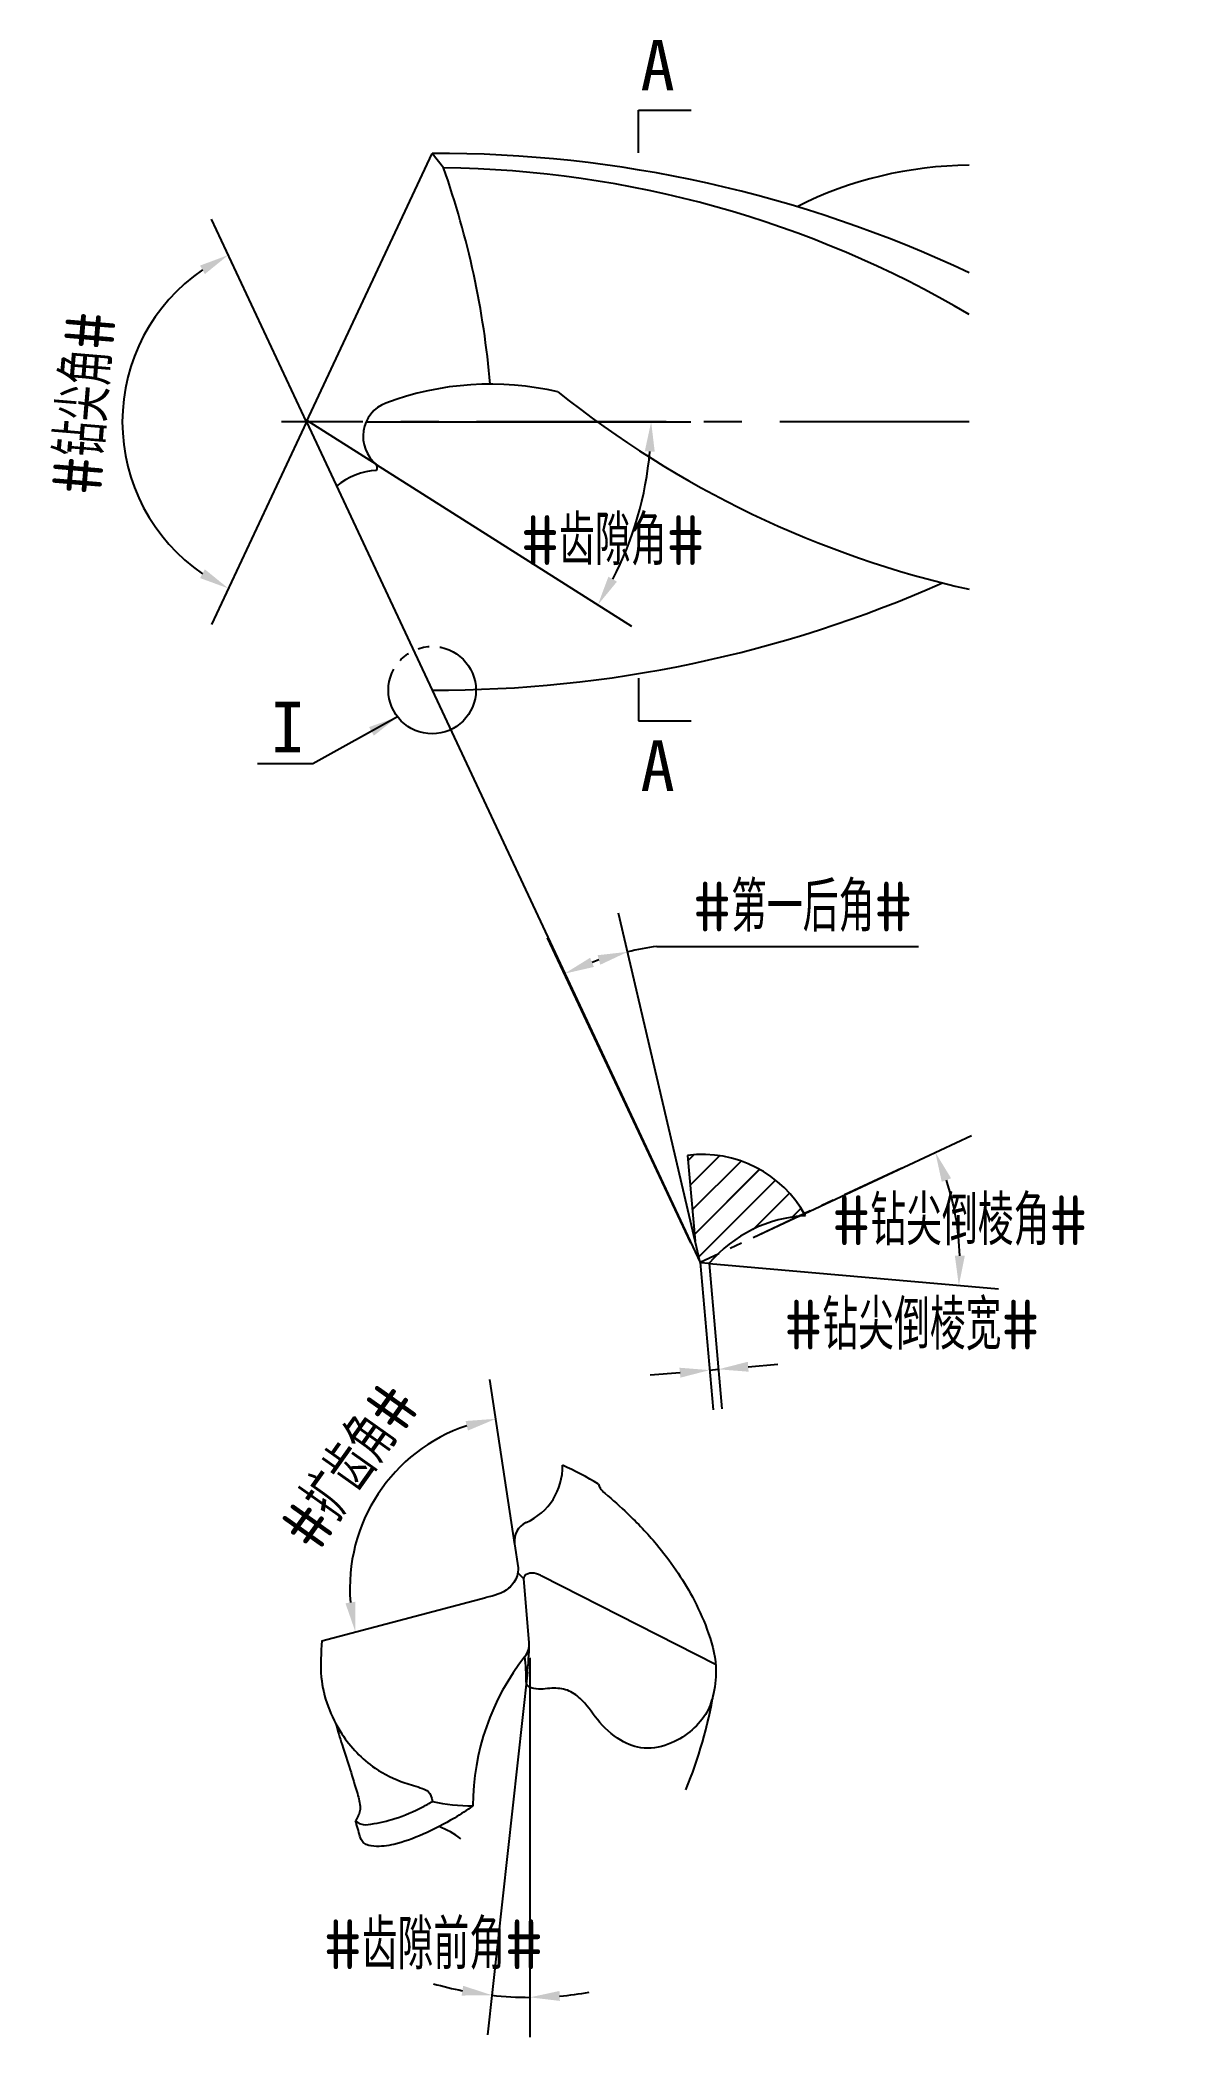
# Model space of a CAD drawing. Header units: millimetres. Extents: x 13 to 69, y 3846 to 3946.
import ezdxf

# ---------------------------------------------------------------- set-up
doc = ezdxf.new("R2010")
doc.units = ezdxf.units.MM
for name, pattern in [('ACAD_ISO04W100', [30, 24, -3, 0, -3]), ('CENTER', [50.8, 31.75, -6.35, 6.35, -6.35]), ('JIS_09_08', [10.75, 8, -0.55, 0.55, -0.55, 0.55, -0.55])]:
    doc.linetypes.add(name, pattern=pattern)
for name, color, linetype in [('中心线', 2, 'ACAD_ISO04W100'), ('标注', 7, 'Continuous'), ('注释', 3, 'Continuous'), ('轮廓', 4, 'Continuous')]:
    doc.layers.add(name, color=color, linetype=linetype)
doc.styles.add('CFST0', font='gbenor.shx', dxfattribs={"bigfont": 'gbcbig.shx'})
doc.styles.get("Standard").update_dxf_attribs({"font": ''})
doc.styles.get('Standard').set_extended_font_data('Microsoft YaHei')
doc.dimstyles.new('ISO-25', dxfattribs={"dimtxt": 2.5, "dimasz": 1.5, "dimexe": 0.4, "dimexo": 0.4, "dimgap": 0.4, "dimtad": 1, "dimdec": 3, "dimtxsty": 'Standard', "dimcen": 2.5, "dimclrd": 4, "dimclre": 4, "dimclrt": 4, "dimadec": 0, "dimazin": 0, "dimtfac": 1, "dimtdec": 3, "dimtmove": 0, "dimatfit": 3, "dimfxl": 1, "dimarcsym": 0})
doc.dimstyles.new('TYToolDesignC1-1', dxfattribs={"dimtxt": 2.5, "dimasz": 1.5, "dimexe": 2, "dimexo": 0, "dimtad": 1, "dimtoh": 1, "dimdec": 3, "dimdsep": 46, "dimtxsty": 'CFST0', "dimcen": 2.502, "dimclrd": 3, "dimclre": 3, "dimclrt": 3, "dimazin": 2, "dimtfac": 1, "dimtdec": 3, "dimtmove": 0, "dimatfit": 3, "dimfxl": 1, "dimarcsym": 0})

# ---------------------------------------------------------------- blocks, each defined once
blk = doc.blocks.new('*D8')
at = {"layer": 'Defpoints', "color": 0, "transparency": 16777216}
for p in [(30.91, 3937.29), (26.23, 3927.29), (26.23, 3927.29), (17.62, 3923.88), (30.91, 3917.29)]:
    blk.add_point(p, dxfattribs=at)
at = {"layer": '标注', "color": 3, "lineweight": -2, "transparency": 16777216}
for q in [(21.45, 3937.49), (21.45, 3917.09)]:
    blk.add_line((26.23, 3927.29), q, dxfattribs=at)
blk.add_arc((26.23, 3927.29), 9.26, 124.3705, 235.6295, dxfattribs=at)
at = {"layer": '标注', "color": 3, "transparency": 16777216}
for points in [[(20.88, 3935.15), (21.12, 3934.72), (22.3, 3935.68)], [(21.12, 3919.87), (20.88, 3919.43), (22.3, 3918.91)]]:
    blk.add_solid(points, dxfattribs=at)
at = {"layer": '标注', "color": 3, "transparency": 16777216, "insert": (15.05, 3928.23), "char_height": 2.5, "attachment_point": 5, "rotation": 85.211, "style": 'CFST0'}
blk.add_mtext('#钻尖角#', dxfattribs=at)
blk = doc.blocks.new('*D7')
at = {"layer": 'Defpoints', "color": 0, "transparency": 16777216}
for p in [(26.37, 3927.29), (26.37, 3927.29), (29.23, 3927.29), (29.74, 3925.15), (43.25, 3924.07)]:
    blk.add_point(p, dxfattribs=at)
at = {"layer": '标注', "color": 3, "lineweight": -2, "transparency": 16777216}
for p, q in [((29.23, 3927.29), (45.56, 3927.29)), ((29.74, 3925.15), (42.57, 3917.01))]:
    blk.add_line(p, q, dxfattribs=at)
blk.add_arc((26.37, 3927.29), 17.19, 332.5848, 354.999, dxfattribs=at)
at = {"layer": '标注', "color": 3, "transparency": 16777216}
for points in [[(43.24, 3925.81), (43.74, 3925.78), (43.56, 3927.29)], [(41.84, 3919.25), (41.41, 3919.5), (40.88, 3918.08)]]:
    blk.add_solid(points, dxfattribs=at)
at = {"layer": '标注', "color": 3, "transparency": 16777216, "insert": (41.63, 3921.32), "char_height": 2.5, "attachment_point": 5, "style": 'CFST0'}
blk.add_mtext('#齿隙角#', dxfattribs=at)
blk = doc.blocks.new('*D6')
at = {"layer": 'Defpoints', "color": 0, "transparency": 16777216}
for p in [(40.23, 3899.97), (45.56, 3886), (45.78, 3886.07), (46.03, 3885), (46.03, 3885)]:
    blk.add_point(p, dxfattribs=at)
at = {"layer": '标注', "color": 3, "lineweight": -2, "transparency": 16777216}
for p, q in [((45.78, 3886.07), (41.92, 3902.58)), ((45.56, 3886), (38.35, 3901.34)), ((43.85, 3900.9), (57.01, 3900.9))]:
    blk.add_line(p, q, dxfattribs=at)
for start, end in [(97.7938, 103.1509), (108.5081, 109.8164)]:
    blk.add_arc((46.03, 3885), 16.05, start, end, dxfattribs=at)
at = {"layer": '标注', "color": 3, "transparency": 16777216}
for points in [[(40.68, 3899.87), (40.49, 3900.33), (39.2, 3899.53)], [(40.87, 3900.46), (41, 3899.98), (42.38, 3900.63)]]:
    blk.add_solid(points, dxfattribs=at)
at = {"layer": '标注', "color": 3, "transparency": 16777216, "insert": (51.18, 3902.89), "char_height": 2.5, "attachment_point": 5, "style": 'CFST0'}
blk.add_mtext('#第一后角#', dxfattribs=at)
blk = doc.blocks.new('*D5')
at = {"layer": 'Defpoints', "color": 0, "transparency": 16777216}
for p in [(58.63, 3888.39), (51, 3887.33), (46.03, 3885), (46.03, 3885), (46.48, 3884.96)]:
    blk.add_point(p, dxfattribs=at)
at = {"layer": '标注', "color": 3, "lineweight": -2, "transparency": 16777216}
for p, q in [((51, 3887.33), (59.66, 3891.39)), ((46.48, 3884.96), (61.02, 3883.67))]:
    blk.add_line(p, q, dxfattribs=at)
blk.add_arc((46.03, 3885), 13.05, 1.5087, 18.5295, dxfattribs=at)
at = {"layer": '标注', "color": 3, "transparency": 16777216}
for points in [[(58.17, 3889.06), (58.64, 3889.24), (57.85, 3890.54)], [(59.33, 3885.34), (58.83, 3885.35), (59.03, 3883.85)]]:
    blk.add_solid(points, dxfattribs=at)
at = {"layer": '标注', "color": 3, "transparency": 16777216, "insert": (59.08, 3887.11), "char_height": 2.5, "attachment_point": 5, "style": 'CFST0'}
blk.add_mtext('#钻尖倒棱角#', dxfattribs=at)
blk = doc.blocks.new('*D4')
at = {"layer": 'Defpoints', "color": 0, "transparency": 16777216}
for p in [(46.03, 3885), (46.48, 3884.96), (46.5, 3879.59)]:
    blk.add_point(p, dxfattribs=at)
at = {"layer": '标注', "color": 3, "lineweight": -2, "transparency": 16777216}
for p, q in [((46.03, 3885), (46.68, 3877.6)), ((46.48, 3884.96), (47.12, 3877.64)), ((46.5, 3879.59), (46.94, 3879.63)), ((48.44, 3879.76), (49.93, 3879.89)), ((45.01, 3879.46), (43.51, 3879.33))]:
    blk.add_line(p, q, dxfattribs=at)
at = {"layer": '标注', "color": 3, "transparency": 16777216}
for points in [[(44.98, 3879.71), (45.03, 3879.21), (46.5, 3879.59)], [(48.42, 3880.01), (48.46, 3879.51), (46.94, 3879.63)]]:
    blk.add_solid(points, dxfattribs=at)
at = {"layer": '标注', "color": 3, "transparency": 16777216, "insert": (56.67, 3881.85), "char_height": 2.5, "attachment_point": 5, "style": 'CFST0'}
blk.add_mtext('#钻尖倒棱宽#', dxfattribs=at)
blk = doc.blocks.new('*D3')
at = {"layer": 'Defpoints', "color": 0, "transparency": 16777216}
for p in [(28.8, 3871.18), (36.7, 3870.82), (37.03, 3868.62), (37.03, 3868.62), (27.01, 3865.98)]:
    blk.add_point(p, dxfattribs=at)
at = {"layer": '标注', "color": 3, "lineweight": -2, "transparency": 16777216}
blk.add_line((36.7, 3870.82), (35.45, 3879.12), dxfattribs=at)
blk.add_arc((37.03, 3868.62), 8.62, 108.5145, 184.7767, dxfattribs=at)
at = {"layer": '标注', "color": 3, "transparency": 16777216}
for points in [[(34.23, 3877.03), (34.35, 3876.55), (35.75, 3877.14)], [(28.69, 3867.94), (28.19, 3867.86), (28.69, 3866.42)]]:
    blk.add_solid(points, dxfattribs=at)
at = {"layer": '标注', "color": 3, "transparency": 16777216, "insert": (28.41, 3874.74), "char_height": 2.5, "attachment_point": 5, "rotation": 54.6296, "style": 'CFST0'}
blk.add_mtext('#扩齿角#', dxfattribs=at)
blk = doc.blocks.new('*D2')
at = {"layer": 'Defpoints', "color": 0, "transparency": 16777216}
for p in [(37.46, 3865.49), (37.46, 3865.49), (37.46, 3865.12), (37.34, 3864.4), (36.82, 3848.05)]:
    blk.add_point(p, dxfattribs=at)
at = {"layer": '标注', "color": 3, "lineweight": -2, "transparency": 16777216}
for p, q in [((37.46, 3865.12), (37.46, 3846.04)), ((37.34, 3864.4), (35.33, 3846.16))]:
    blk.add_line(p, q, dxfattribs=at)
for start, end in [(253.8618, 258.7896), (263.7175, 270), (274.9279, 279.8557)]:
    blk.add_arc((37.46, 3865.49), 17.45, start, end, dxfattribs=at)
at = {"layer": '标注', "color": 3, "transparency": 16777216}
for points in [[(34.11, 3848.62), (34.03, 3848.13), (35.55, 3848.15)], [(38.97, 3847.86), (38.95, 3848.36), (37.46, 3848.04)]]:
    blk.add_solid(points, dxfattribs=at)
at = {"layer": '标注', "color": 3, "transparency": 16777216, "insert": (32.61, 3850.69), "char_height": 2.5, "attachment_point": 5, "style": 'CFST0'}
blk.add_mtext('#齿隙前角#', dxfattribs=at)

msp = doc.modelspace()

# ---------------------------------------------------------------- hatches: boundary and pattern name
at = {"layer": '轮廓'}
h = msp.add_hatch(dxfattribs=at)
h.set_pattern_fill('ANSI31', color=4, scale=0.3)
h.set_pattern_definition([(45, (8.194, 3761.3128), (-0.673519, 0.673519), [])])
h.paths.add_polyline_path([(45.779, 3886.0722), (46.0277, 3885.0028), (46.4798, 3884.9639, -0.20376973), (51.323, 3887.3549, 0.30889073), (45.3945, 3890.3893)])
h = msp.add_hatch(dxfattribs=at)
h.set_pattern_fill('ANSI31', color=4, scale=0.3)
h.set_pattern_definition([(45, (8.1946, 3761.31445), (-0.673519, 0.673519), [])])
h.paths.add_polyline_path([(45.7796, 3886.0738), (46.0282, 3885.0044), (46.4804, 3884.9655, -0.20376973), (51.3235, 3887.3565, 0.30889073), (45.3951, 3890.3909)])

# ---------------------------------------------------------------- linework, layer by layer
at = {"layer": '中心线', "linetype": 'CENTER', "ltscale": 0.3}
msp.add_line((59.549, 3927.2928), (24.9718, 3927.2928), dxfattribs=at)
at = {"layer": '注释'}
for p, q in [((42.9177, 3940.8201), (42.9177, 3942.9659)), ((42.9177, 3942.9659), (45.5648, 3942.9659)), ((42.9177, 3914.3973), (42.9177, 3912.2514)), ((42.9177, 3912.2514), (45.5648, 3912.2514))]:
    msp.add_line(p, q, dxfattribs=at)
at = {"layer": '注释', "linetype": 'JIS_09_08'}
msp.add_circle((32.549, 3913.7928), 2.1989, dxfattribs=at)
at = {"layer": '轮廓'}
for p, q in [((26.228, 3927.2928), (32.549, 3940.7928)), ((33.1183, 3940.0639), (32.549, 3940.7928)), ((26.228, 3927.2928), (32.549, 3913.7928)), ((26.2606, 3927.3625), (29.7411, 3925.1566)), ((46.0277, 3885.0028), (46.4772, 3884.9612)), ((36.6925, 3870.8592), (36.8765, 3869.6377)), ((36.8497, 3869.3979), (37.1659, 3869.0878)), ((37.4287, 3865.8898), (37.1659, 3869.0878)), ((38.0605, 3869.2458), (46.8, 3864.806)), ((27.007, 3865.9761), (35.2502, 3868.1487))]:
    msp.add_line(p, q, dxfattribs=at)
at = {"layer": '轮廓', "color": 4}
for p, q in [((32.5484, 3913.7912), (46.0277, 3885.0028)), ((32.549, 3913.7928), (46.0282, 3885.0044))]:
    msp.add_line(p, q, dxfattribs=at)
at = {"layer": '轮廓', "linetype": 'Continuous'}
for p, q in [((45.3945, 3890.3893), (45.779, 3886.0722)), ((45.3951, 3890.3909), (45.7796, 3886.0738)), ((46.0277, 3885.0028), (45.779, 3886.0722)), ((46.0282, 3885.0044), (45.7796, 3886.0738))]:
    msp.add_line(p, q, dxfattribs=at)
at = {"layer": '轮廓', "color": 4, "linetype": 'CENTER', "ltscale": 0.1}
for p, q in [((56.1585, 3889.7462), (46.0277, 3885.0028)), ((56.159, 3889.7478), (46.0282, 3885.0044))]:
    msp.add_line(p, q, dxfattribs=at)
at = {"layer": '轮廓'}
for centre, radius, start, end in [((32.7532, 3878.092), 62.7011, 64.7, 90.186605), ((32.4788, 3886.7159), 53.3519, 59.509883, 89.313196), ((-8.4428, 3925.3935), 44.0743, 4.932798, 19.4423), ((59.6919, 3920.5633), 19.63, 90.417273, 116.626816), ((35.4683, 3914.1751), 15.0082, 76.900765, 110.493891), ((30.8711, 3926.5577), 1.8, 111.417419, 231.112792), ((70.714, 3968.6316), 51.0019, 231.363693, 257.354713), ((29.9176, 3921.4949), 3.3513, 92.792709, 130.366184), ((29.4584, 3924.9872), 0.3296, 333.898368, 30.93536), ((32.7532, 3976.4935), 62.7011, 269.813395, 293.944676), ((51.6533, 3880.5845), 6.7784, 92.793074, 139.784194), ((36.039, 3874.7249), 3.0635, 293.839139, 1.451139), ((31.9221, 3858.8798), 17.4664, 58.998447, 65.729869), ((37.6814, 3871.0082), 1, 113.839139, 188.564332), ((36.432, 3865.8079), 1, 321.638166, 4.697358), ((46.7182, 3857.6663), 12.1183, 141.638166, 179.987344), ((21.5268, 3863.7044), 15.7592, 0.655794, 5.399067), ((23.2818, 3867.4109), 23.7694, 337.939718, 350.17939), ((34.6532, 3867.5442), 9.8753, 257.775929, 269.690537), ((31.3746, 3852.5957), 4.3076, 52.635579, 69.340371)]:
    msp.add_arc(centre, radius, start, end, dxfattribs=at)
at = {"layer": '轮廓', "linetype": 'Continuous'}
for centre in [(46.1364, 3884.53), (46.1369, 3884.5316)]:
    msp.add_arc(centre, 5.906, 28.575041, 97.21585, dxfattribs=at)
at = {"layer": '轮廓'}
for points in [[(40.9184, 3873.8512), (40.9988, 3873.6542), (41.2376, 3873.3987), (42.3735, 3872.3744), (43.8249, 3870.8318), (45.6319, 3868.1794), (46.364, 3866.5609), (46.8101, 3864.671), (46.6965, 3863.3273), (46.3631, 3862.3916), (45.6208, 3861.502), (44.5865, 3860.8387), (43.2006, 3860.5773), (42.0302, 3860.9717), (40.854, 3862.019), (39.9862, 3863.0763), (39.3452, 3863.4834), (38.5697, 3863.5847), (37.6637, 3863.5695), (37.3428, 3863.7231), (37.3133, 3864.2269), (37.432, 3865.8079)], [(36.8765, 3869.6377), (36.8176, 3869.249), (36.3922, 3868.6145), (35.2502, 3868.1487)], [(37.1659, 3869.0878), (37.1839, 3869.2178), (37.4547, 3869.3864), (37.8945, 3869.3264), (38.0605, 3869.2458)], [(27.007, 3865.9761), (26.9722, 3864.1527), (28.0037, 3861.3028), (29.6761, 3859.5693), (31.174, 3858.8344), (32.0642, 3858.5449), (32.3427, 3858.3962), (32.5623, 3857.8928)], [(27.6896, 3861.8338), (28.0225, 3860.7368), (28.4214, 3859.4919), (28.7867, 3858.2858), (28.9265, 3857.5648), (28.8849, 3857.2918), (28.7671, 3857.0392), (28.6936, 3856.9229)], [(28.6936, 3856.9229), (28.9528, 3856.761), (29.4717, 3856.7522), (30.672, 3857.0344), (32.0841, 3857.6247), (32.5623, 3857.8928)], [(34.5999, 3857.669), (33.6669, 3857.0582), (32.0932, 3856.2456), (30.6224, 3855.7319), (29.6198, 3855.6398), (29.1309, 3855.7876), (28.9802, 3855.977), (28.8648, 3856.3288), (28.751, 3856.7405), (28.6936, 3856.9229)]]:
    msp.add_spline(points, degree=3, dxfattribs=at)

# ---------------------------------------------------------------- texts
at = {"layer": '注释', "char_height": 2.53935, "width": 21.860635, "attachment_point": 1}
for s, insert in [('{\\f宋体|b0|i0|c134|p2;A}', (43.02, 3946.4985)), ('{\\f宋体|b0|i0|c134|p2;I}', (24.4263, 3913.2056)), ('{\\f宋体|b0|i0|c134|p2;A}', (43.02, 3911.2601))]:
    msp.add_mtext(s, dxfattribs=dict(at, insert=insert))

# ---------------------------------------------------------------- dimensions: what is measured, and where the dimension line sits
at = {"layer": '标注'}
for base, line1, line2, text, picture, middle in [((17.6199, 3923.8777), ((26.2277, 3927.2928), (30.9077, 3937.2928)), ((26.2277, 3927.2928), (30.9077, 3917.2928)), '#钻尖角#', '*D8', (16.9996, 3928.0659)), ((43.2537, 3924.0699), ((26.3677, 3927.2928), (29.2277, 3927.2928)), ((26.3677, 3927.2928), (29.7377, 3925.1528)), '#齿隙角#', '*D7', (41.6279, 3919.3775)), ((58.6319, 3888.3923), ((46.0277, 3885.0028), (46.4777, 3884.9628)), ((46.0277, 3885.0028), (50.9977, 3887.3328)), '#钻尖倒棱角#', '*D5', (59.0788, 3885.1542)), ((28.8011, 3871.1833), ((37.0298, 3868.6178), (27.0098, 3865.9778)), ((37.0298, 3868.6178), (36.6998, 3870.8178)), '#扩齿角#', '*D3', (30.0014, 3873.6072)), ((36.8223, 3848.0538), ((37.4598, 3865.4878), (37.3398, 3864.3978)), ((37.4598, 3865.4878), (37.4598, 3865.1178)), '#齿隙前角#', '*D2', (32.6106, 3848.7296))]:
    dim = msp.add_angular_dim_2l(base=base, line1=line1, line2=line2, text=text, dimstyle='TYToolDesignC1-1', dxfattribs=at)
    dim.commit()
    dim.dimension.update_dxf_attribs({"geometry": picture, "text_midpoint": middle, "dimtype": 162})
dim = msp.add_angular_dim_2l(base=(40.233, 3899.9688), line1=((46.0277, 3885.0028), (45.7777, 3886.0728)), line2=((46.0277, 3885.0028), (45.5577, 3886.0028)), text='#第一后角#', dimstyle='TYToolDesignC1-1', dxfattribs=at)
dim.commit()
dim.dimension.update_dxf_attribs({"geometry": '*D6', "text_midpoint": (51.1786, 3902.8885)})
dim = msp.add_linear_dim(base=(46.5009, 3879.594), p1=(46.4777, 3884.9628), p2=(46.0277, 3885.0028), angle=5, text='#钻尖倒棱宽#', dimstyle='TYToolDesignC1-1', dxfattribs=at)
dim.commit()
dim.dimension.update_dxf_attribs({"geometry": '*D4', "text_midpoint": (56.6697, 3879.8943), "dimtype": 160})

# ---------------------------------------------------------------- leaders
at = {"layer": '注释'}
msp.add_leader([(30.8098, 3912.4473), (26.5567, 3910.089), (23.7634, 3910.089)], dimstyle='ISO-25', override={"dimgap": 0.4, "dimtad": 0, "dimclrd": 256}, dxfattribs=at)

doc.saveas('drawing.dxf')
